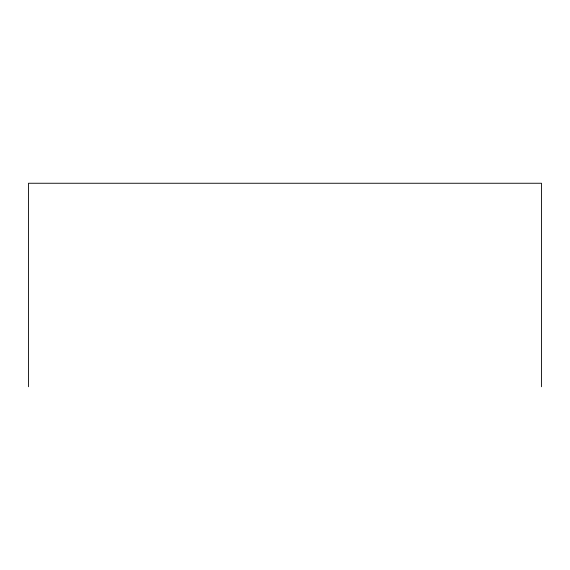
<?xml version="1.0" encoding="UTF-8"?>
<svg xmlns="http://www.w3.org/2000/svg" width="570" height="570" viewBox="0 0 570 570"><rect width="100%" height="100%" fill="white"/><g stroke="black" fill="none" stroke-linecap="round" stroke-linejoin="round"><path stroke-width="0.85" d="M541.5 386.745L541.5 183.255L28.5 183.255L28.5 386.745"/></g></svg>
